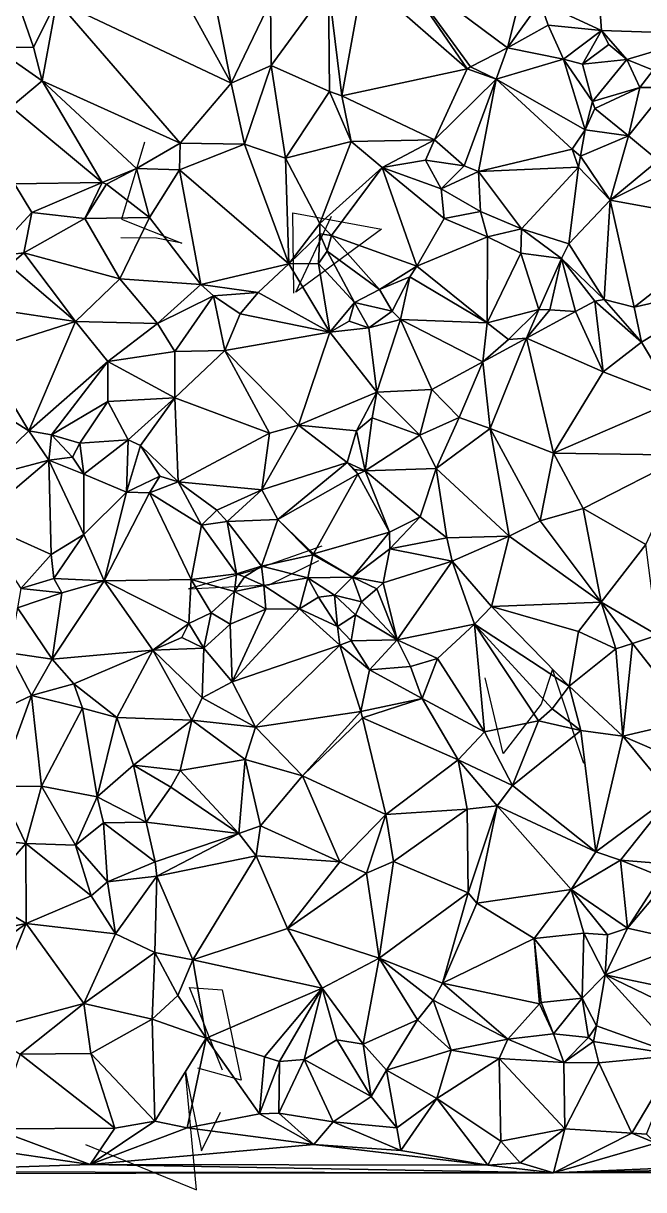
# Model space of a CAD drawing. Header units: metres. Extents: x -15 to 15, y -15.2 to 15.7.
# Drawn here: x -4.99 to 3.45, y -15.21 to 0.67 of the extents above; entities that cross this region are included whole.
import ezdxf

# ---------------------------------------------------------------- set-up
doc = ezdxf.new("R2010")
doc.units = ezdxf.units.M
doc.layers.add('CRACKS', color=1, linetype='Continuous')
doc.layers.add('STREET_MESH', color=7, linetype='Continuous')

msp = doc.modelspace()

# ---------------------------------------------------------------- linework, layer by layer
at = {"layer": 'CRACKS'}
for points in [[(-3.344, -0.943, 0.1), (-3.659, -1.992, 0.1), (-2.836, -2.321, 0.1), (-3.179, -2.253, 0.1), (-3.665, -2.247, 0.1)], [(-1.312, -3, 0.1), (-1.323, -1.907, 0.1), (-0.116, -2.129, 0.1), (-1.283, -2.988, 0.1), (-0.799, -1.952, 0.1)], [(-0.931, -6.448, 0.1), (-1.882, -6.782, 0.1), (-2.745, -7.026, 0.1), (-1.648, -6.974, 0.1), (-0.97, -6.643, 0.1)], [(2.639, -9.406, 0.1), (2.209, -8.12, 0.1), (2.057, -8.599, 0.1), (1.538, -9.269, 0.1), (1.295, -8.24, 0.1)], [(-2.281, -13.584, 0.1), (-2.73, -12.456, 0.1), (-2.287, -12.49, 0.1), (-2.027, -13.72, 0.1), (-2.62, -13.555, 0.1)], [(-4.146, -14.596, 0.1), (-2.636, -15.211, 0.1), (-2.785, -13.606, 0.1), (-2.568, -14.68, 0.1), (-2.31, -14.155, 0.1)]]:
    msp.add_polyline3d(points, dxfattribs=at)
at = {"layer": 'STREET_MESH'}
for points in [[(4.38, 0.526), (3.962, 1.995), (2.816, 1.446)], [(-4.538, 0.979), (-2.165, -0.142), (-3.114, 1.583)], [(-3.114, 1.583), (-2.165, -0.142), (-2.438, 1.234)], [(-0.368, 1.294), (1.047, 0.053), (0.079, 1.476)], [(1.597, 0.34), (1.888, 1.5), (0.079, 1.476)], [(1.047, 0.053), (1.095, 0.081), (0.079, 1.476)], [(1.095, 0.081), (1.597, 0.34), (0.079, 1.476)], [(1.597, 0.34), (2.042, 0.964), (1.888, 1.5)], [(2.042, 0.964), (2.879, 0.575), (2.816, 1.446)], [(2.879, 0.575), (4.38, 0.526), (2.816, 1.446)], [(-0.368, 1.294), (-0.84, 1.169), (-0.659, -0.314)], [(1.047, 0.053), (-0.368, 1.294), (-0.659, -0.314)], [(-4.856, 0.348), (-5.134, 1.15), (-5.392, 0.347)], [(-5.134, 1.15), (-4.856, 0.348), (-4.538, 0.979)], [(-2.165, -0.142), (-1.63, 0.972), (-2.438, 1.234)], [(-1.622, 0.1), (-0.84, 1.169), (-1.63, 0.972)], [(-0.84, 1.169), (-1.622, 0.1), (-0.824, -0.253)], [(-0.84, 1.169), (-0.824, -0.253), (-0.659, -0.314)], [(-4.856, 0.348), (-4.738, -0.111), (-4.538, 0.979)], [(-4.738, -0.111), (-2.857, -0.959), (-4.538, 0.979)], [(-2.857, -0.959), (-2.165, -0.142), (-4.538, 0.979)], [(-2.165, -0.142), (-1.622, 0.1), (-1.63, 0.972)], [(2.042, 0.964), (1.597, 0.34), (2.153, 0.65)], [(2.879, 0.575), (2.042, 0.964), (2.153, 0.65)], [(1.597, 0.34), (2.358, 0.184), (2.153, 0.65)], [(2.358, 0.184), (2.879, 0.575), (2.153, 0.65)], [(2.358, 0.184), (2.619, 0.116), (2.879, 0.575)], [(2.879, 0.575), (2.619, 0.116), (2.976, 0.386)], [(3.224, 0.18), (2.879, 0.575), (2.976, 0.386)], [(4.38, 0.526), (2.879, 0.575), (3.224, 0.18)], [(4.38, 0.526), (3.224, 0.18), (3.579, 0.038)], [(-4.738, -0.111), (-4.856, 0.348), (-5.392, 0.347)], [(-5.158, -0.463), (-4.738, -0.111), (-5.392, 0.347)], [(1.597, 0.34), (1.095, 0.081), (1.445, -0.085)], [(2.358, 0.184), (1.597, 0.34), (1.445, -0.085)], [(2.619, 0.116), (3.224, 0.18), (2.976, 0.386)], [(2.656, -0.776), (2.358, 0.184), (1.445, -0.085)], [(2.754, -0.39), (2.619, 0.116), (2.358, 0.184)], [(2.656, -0.776), (2.754, -0.39), (2.358, 0.184)], [(2.619, 0.116), (2.754, -0.39), (3.224, 0.18)], [(2.754, -0.39), (3.4, -0.202), (3.224, 0.18)], [(3.224, 0.18), (3.4, -0.202), (3.579, 0.038)], [(-1.985, -0.973), (-1.622, 0.1), (-2.165, -0.142)], [(-1.622, 0.1), (-1.985, -0.973), (-1.425, -1.161)], [(-0.824, -0.253), (-1.622, 0.1), (-1.425, -1.161)], [(0.605, -0.911), (1.047, 0.053), (-0.659, -0.314)], [(0.605, -0.911), (1.445, -0.085), (1.047, 0.053)], [(1.445, -0.085), (1.095, 0.081), (1.047, 0.053)], [(3.4, -0.202), (3.773, -0.201), (3.579, 0.038)], [(-5.158, -0.463), (-3.921, -1.495), (-4.738, -0.111)], [(-2.857, -0.959), (-4.738, -0.111), (-3.452, -1.301)], [(-4.738, -0.111), (-3.921, -1.495), (-3.452, -1.301)], [(-2.857, -0.959), (-1.985, -0.973), (-2.165, -0.142)], [(1.445, -0.085), (0.605, -0.911), (1.006, -1.268)], [(1.202, -1.342), (1.445, -0.085), (1.006, -1.268)], [(1.202, -1.342), (2.477, -1.038), (1.445, -0.085)], [(2.477, -1.038), (2.656, -0.776), (1.445, -0.085)], [(-0.824, -0.253), (-1.425, -1.161), (-0.533, -0.937)], [(-0.824, -0.253), (-0.533, -0.937), (-0.659, -0.314)], [(-0.533, -0.937), (0.605, -0.911), (-0.659, -0.314)], [(3.4, -0.202), (2.754, -0.39), (2.785, -0.488)], [(3.245, -0.858), (3.4, -0.202), (2.785, -0.488)], [(3.4, -0.202), (3.245, -0.858), (3.773, -0.201)], [(3.245, -0.858), (3.647, -1.194), (3.773, -0.201)], [(-5.114, -1.512), (-3.921, -1.495), (-5.158, -0.463)], [(2.754, -0.39), (2.656, -0.776), (2.785, -0.488)], [(2.656, -0.776), (3.245, -0.858), (2.785, -0.488)], [(2.656, -0.776), (2.477, -1.038), (2.59, -1.134)], [(2.656, -0.776), (2.59, -1.134), (3.245, -0.858)], [(-1.425, -1.161), (-0.958, -2.053), (-0.533, -0.937)], [(-0.958, -2.053), (-0.107, -1.288), (-0.533, -0.937)], [(-0.107, -1.288), (0.605, -0.911), (-0.533, -0.937)], [(0.48, -1.189), (0.605, -0.911), (-0.107, -1.288)], [(0.605, -0.911), (0.48, -1.189), (1.006, -1.268)], [(2.59, -1.134), (2.994, -1.733), (3.245, -0.858)], [(3.245, -0.858), (2.994, -1.733), (3.647, -1.194)], [(-2.869, -1.322), (-2.857, -0.959), (-3.452, -1.301)], [(-2.857, -0.959), (-2.869, -1.322), (-1.985, -0.973)], [(-1.985, -0.973), (-2.869, -1.322), (-1.378, -2.601)], [(-1.425, -1.161), (-1.985, -0.973), (-1.378, -2.601)], [(2.564, -1.286), (2.477, -1.038), (1.202, -1.342)], [(2.477, -1.038), (2.564, -1.286), (2.59, -1.134)], [(-0.958, -2.053), (-1.425, -1.161), (-1.378, -2.601)], [(0.696, -1.581), (0.48, -1.189), (-0.107, -1.288)], [(0.48, -1.189), (0.696, -1.581), (1.006, -1.268)], [(0.696, -1.581), (1.202, -1.342), (1.006, -1.268)], [(2.59, -1.134), (2.564, -1.286), (2.994, -1.733)], [(2.994, -1.733), (4.03, -1.215), (3.647, -1.194)], [(2.994, -1.733), (4.767, -2.057), (4.03, -1.215)], [(-3.921, -1.495), (-3.863, -1.518), (-3.452, -1.301)], [(-3.863, -1.518), (-3.275, -1.969), (-3.452, -1.301)], [(-3.275, -1.969), (-2.869, -1.322), (-3.452, -1.301)], [(-2.869, -1.322), (-3.275, -1.969), (-2.577, -2.884)], [(-2.869, -1.322), (-2.577, -2.884), (-1.378, -2.601)], [(-0.958, -2.053), (-0.799, -2.216), (-0.107, -1.288)], [(-0.799, -2.216), (0.365, -2.634), (-0.107, -1.288)], [(0.736, -1.986), (0.696, -1.581), (-0.107, -1.288)], [(0.365, -2.634), (0.736, -1.986), (-0.107, -1.288)], [(0.696, -1.581), (1.232, -1.89), (1.202, -1.342)], [(2.564, -1.286), (1.202, -1.342), (1.786, -2.124)], [(1.202, -1.342), (1.232, -1.89), (1.786, -2.124)], [(2.434, -2.331), (2.564, -1.286), (1.786, -2.124)], [(2.564, -1.286), (2.434, -2.331), (2.994, -1.733)], [(-5.114, -1.512), (-5.44, -2.504), (-4.88, -1.901)], [(-3.921, -1.495), (-5.114, -1.512), (-4.88, -1.901)], [(-4.157, -1.986), (-3.921, -1.495), (-4.88, -1.901)], [(-3.863, -1.518), (-3.921, -1.495), (-4.157, -1.986)], [(-3.863, -1.518), (-4.157, -1.986), (-3.275, -1.969)], [(1.232, -1.89), (0.696, -1.581), (0.736, -1.986)], [(2.994, -1.733), (2.434, -2.331), (2.912, -3.086)], [(3.323, -3.192), (2.994, -1.733), (2.912, -3.086)], [(3.323, -3.192), (4.767, -2.057), (2.994, -1.733)], [(-5.44, -2.504), (-4.989, -2.453), (-4.88, -1.901)], [(-4.989, -2.453), (-4.157, -1.986), (-4.88, -1.901)], [(1.325, -2.232), (1.232, -1.89), (0.736, -1.986)], [(1.232, -1.89), (1.325, -2.232), (1.786, -2.124)], [(-4.157, -1.986), (-4.989, -2.453), (-3.682, -2.804)], [(-3.275, -1.969), (-4.157, -1.986), (-3.682, -2.804)], [(-2.577, -2.884), (-3.275, -1.969), (-3.682, -2.804)], [(-0.956, -2.195), (-0.958, -2.053), (-1.378, -2.601)], [(-0.958, -2.053), (-0.956, -2.195), (-0.799, -2.216)], [(0.365, -2.634), (1.325, -2.232), (0.736, -1.986)], [(4.743, -2.867), (4.767, -2.057), (3.323, -3.192)], [(-0.974, -2.595), (-0.956, -2.195), (-1.378, -2.601)], [(-0.858, -2.428), (-0.956, -2.195), (-0.974, -2.595)], [(-0.956, -2.195), (-0.858, -2.428), (-0.799, -2.216)], [(-0.799, -2.216), (-0.858, -2.428), (-0.145, -2.95)], [(0.365, -2.634), (-0.799, -2.216), (-0.145, -2.95)], [(1.786, -2.124), (1.325, -2.232), (1.781, -2.457)], [(2.333, -2.529), (1.786, -2.124), (1.781, -2.457)], [(2.333, -2.529), (2.434, -2.331), (1.786, -2.124)], [(1.325, -2.232), (0.365, -2.634), (1.319, -3.406)], [(1.325, -2.232), (1.319, -3.406), (1.781, -2.457)], [(2.434, -2.331), (2.333, -2.529), (2.912, -3.086)], [(-4.989, -2.453), (-5.44, -2.504), (-5.18, -2.619)], [(-4.284, -3.388), (-4.989, -2.453), (-5.18, -2.619)], [(-4.989, -2.453), (-4.284, -3.388), (-3.682, -2.804)], [(-0.484, -3.126), (-0.858, -2.428), (-0.974, -2.595)], [(-0.858, -2.428), (-0.484, -3.126), (-0.145, -2.95)], [(1.319, -3.406), (2.025, -3.224), (1.781, -2.457)], [(2.025, -3.224), (2.333, -2.529), (1.781, -2.457)], [(2.333, -2.529), (2.025, -3.224), (2.174, -3.226)], [(2.525, -3.25), (2.333, -2.529), (2.174, -3.226)], [(2.333, -2.529), (2.788, -3.11), (2.912, -3.086)], [(2.525, -3.25), (2.788, -3.11), (2.333, -2.529)], [(-5.374, -3.222), (-4.284, -3.388), (-5.18, -2.619)], [(-2.577, -2.884), (-1.797, -2.992), (-1.378, -2.601)], [(-1.797, -2.992), (-0.822, -3.532), (-1.378, -2.601)], [(-0.822, -3.532), (-0.974, -2.595), (-1.378, -2.601)], [(-0.484, -3.126), (-0.974, -2.595), (-0.822, -3.532)], [(0.269, -2.779), (0.365, -2.634), (-0.145, -2.95)], [(0.365, -2.634), (0.269, -2.779), (1.319, -3.406)], [(-4.284, -3.388), (-3.169, -3.416), (-3.682, -2.804)], [(-3.169, -3.416), (-2.577, -2.884), (-3.682, -2.804)], [(0.028, -3.248), (0.269, -2.779), (-0.145, -2.95)], [(0.269, -2.779), (0.028, -3.248), (0.143, -3.36)], [(0.269, -2.779), (0.143, -3.36), (1.319, -3.406)], [(-2.406, -3.035), (-2.577, -2.884), (-3.169, -3.416)], [(-2.577, -2.884), (-2.406, -3.035), (-1.797, -2.992)], [(-2.406, -3.035), (-2.041, -3.281), (-1.797, -2.992)], [(-2.041, -3.281), (-0.822, -3.532), (-1.797, -2.992)], [(-0.484, -3.126), (0.028, -3.248), (-0.145, -2.95)], [(4.743, -2.867), (3.323, -3.192), (3.42, -3.666)], [(4.743, -2.867), (3.42, -3.666), (3.892, -4.457)], [(-2.931, -3.796), (-2.406, -3.035), (-3.169, -3.416)], [(-2.931, -3.796), (-2.249, -3.783), (-2.406, -3.035)], [(-2.249, -3.783), (-2.041, -3.281), (-2.406, -3.035)], [(-0.56, -3.38), (-0.484, -3.126), (-0.822, -3.532)], [(-0.484, -3.126), (-0.56, -3.38), (-0.289, -3.472)], [(0.028, -3.248), (-0.484, -3.126), (-0.289, -3.472)], [(2.788, -3.11), (2.525, -3.25), (2.899, -4.07)], [(2.912, -3.086), (2.788, -3.11), (3.42, -3.666)], [(3.42, -3.666), (2.788, -3.11), (2.899, -4.07)], [(3.323, -3.192), (2.912, -3.086), (3.42, -3.666)], [(-5.374, -3.222), (-5.568, -3.797), (-4.284, -3.388)], [(-2.041, -3.281), (-2.249, -3.783), (-0.822, -3.532)], [(0.143, -3.36), (0.028, -3.248), (-0.289, -3.472)], [(1.613, -3.634), (2.025, -3.224), (1.319, -3.406)], [(2.025, -3.224), (1.613, -3.634), (1.854, -3.614)], [(2.174, -3.226), (2.025, -3.224), (1.854, -3.614)], [(2.525, -3.25), (2.174, -3.226), (1.854, -3.614)], [(2.525, -3.25), (1.854, -3.614), (2.899, -4.07)], [(-5.568, -3.797), (-4.918, -4.878), (-4.284, -3.388)], [(-4.918, -4.878), (-3.843, -3.933), (-4.284, -3.388)], [(-4.284, -3.388), (-3.843, -3.933), (-3.169, -3.416)], [(-3.843, -3.933), (-2.931, -3.796), (-3.169, -3.416)], [(-0.289, -3.472), (-0.56, -3.38), (-0.822, -3.532)], [(-0.181, -4.351), (-0.289, -3.472), (-0.822, -3.532)], [(0.143, -3.36), (-0.289, -3.472), (-0.181, -4.351)], [(0.143, -3.36), (-0.181, -4.351), (0.568, -4.312)], [(1.264, -3.934), (0.143, -3.36), (0.568, -4.312)], [(0.143, -3.36), (1.264, -3.934), (1.319, -3.406)], [(1.264, -3.934), (1.613, -3.634), (1.319, -3.406)], [(-0.822, -3.532), (-2.249, -3.783), (-1.246, -4.8)], [(-0.181, -4.351), (-0.822, -3.532), (-1.246, -4.8)], [(1.854, -3.614), (1.264, -3.934), (1.36, -4.845)], [(1.613, -3.634), (1.264, -3.934), (1.854, -3.614)], [(2.225, -5.18), (1.854, -3.614), (1.36, -4.845)], [(1.854, -3.614), (2.225, -5.18), (2.899, -4.07)], [(-5.739, -4.364), (-4.918, -4.878), (-5.568, -3.797)], [(-2.931, -3.796), (-3.843, -3.933), (-2.933, -4.428)], [(-1.644, -4.908), (-2.249, -3.783), (-2.933, -4.428)], [(-2.249, -3.783), (-2.931, -3.796), (-2.933, -4.428)], [(-2.249, -3.783), (-1.644, -4.908), (-1.246, -4.8)], [(3.892, -4.457), (3.42, -3.666), (2.899, -4.07)], [(-4.61, -4.932), (-3.843, -3.933), (-4.918, -4.878)], [(-3.843, -3.933), (-4.61, -4.932), (-3.845, -4.478)], [(-3.843, -3.933), (-3.845, -4.478), (-2.933, -4.428)], [(0.94, -4.695), (1.264, -3.934), (0.568, -4.312)], [(1.264, -3.934), (0.94, -4.695), (1.36, -4.845)], [(2.225, -5.18), (3.892, -4.457), (2.899, -4.07)], [(-4.918, -4.878), (-5.739, -4.364), (-5.59, -5.525)], [(-3.845, -4.478), (-3.565, -4.997), (-2.933, -4.428)], [(-3.565, -4.997), (-3.401, -5.076), (-2.933, -4.428)], [(-3.401, -5.076), (-2.884, -5.57), (-2.933, -4.428)], [(-2.884, -5.57), (-1.644, -4.908), (-2.933, -4.428)], [(-0.458, -4.874), (-0.181, -4.351), (-1.246, -4.8)], [(-0.181, -4.351), (-0.458, -4.874), (-0.243, -4.698)], [(-0.181, -4.351), (-0.243, -4.698), (0.404, -4.935)], [(0.568, -4.312), (-0.181, -4.351), (0.404, -4.935)], [(0.94, -4.695), (0.568, -4.312), (0.404, -4.935)], [(-3.845, -4.478), (-4.61, -4.932), (-4.225, -5.046)], [(-3.845, -4.478), (-4.225, -5.046), (-3.565, -4.997)], [(2.225, -5.18), (4.049, -5.207), (3.892, -4.457)], [(-0.458, -4.874), (-0.339, -5.422), (-0.243, -4.698)], [(-0.243, -4.698), (-0.339, -5.422), (0.404, -4.935)], [(0.628, -5.388), (0.94, -4.695), (0.404, -4.935)], [(1.36, -4.845), (0.94, -4.695), (0.628, -5.388)], [(-4.646, -5.274), (-4.918, -4.878), (-5.59, -5.525)], [(-4.646, -5.274), (-4.61, -4.932), (-4.918, -4.878)], [(-2.884, -5.57), (-1.745, -5.681), (-1.644, -4.908)], [(-1.644, -4.908), (-1.745, -5.681), (-1.246, -4.8)], [(-1.745, -5.681), (-0.584, -5.306), (-1.246, -4.8)], [(-0.584, -5.306), (-0.458, -4.874), (-1.246, -4.8)], [(-0.339, -5.422), (-0.458, -4.874), (-0.584, -5.306)], [(1.622, -6.312), (1.36, -4.845), (0.628, -5.388)], [(1.622, -6.312), (2.041, -6.1), (1.36, -4.845)], [(2.041, -6.1), (2.225, -5.18), (1.36, -4.845)], [(-4.61, -4.932), (-4.646, -5.274), (-4.324, -5.233)], [(-4.61, -4.932), (-4.324, -5.233), (-4.225, -5.046)], [(-4.225, -5.046), (-4.324, -5.233), (-4.168, -5.464)], [(-3.565, -4.997), (-4.225, -5.046), (-4.168, -5.464)], [(-3.589, -5.71), (-3.565, -4.997), (-4.168, -5.464)], [(-3.589, -5.71), (-3.401, -5.076), (-3.565, -4.997)], [(-3.401, -5.076), (-3.589, -5.71), (-3.134, -5.495)], [(-2.884, -5.57), (-3.401, -5.076), (-3.134, -5.495)], [(-0.339, -5.422), (0.628, -5.388), (0.404, -4.935)], [(-4.324, -5.233), (-4.646, -5.274), (-4.168, -5.464)], [(2.626, -5.935), (2.225, -5.18), (2.041, -6.1)], [(2.225, -5.18), (2.626, -5.935), (4.049, -5.207)], [(4.049, -5.207), (2.626, -5.935), (3.483, -6.422)], [(-5.629, -6.105), (-4.646, -5.274), (-5.59, -5.525)], [(-4.617, -6.56), (-4.646, -5.274), (-5.629, -6.105)], [(-4.168, -5.464), (-4.646, -5.274), (-4.168, -6.286)], [(-4.646, -5.274), (-4.617, -6.56), (-4.168, -6.286)], [(-1.745, -5.681), (-1.529, -6.082), (-0.584, -5.306)], [(-1.529, -6.082), (-0.439, -5.468), (-0.584, -5.306)], [(-0.584, -5.306), (-0.439, -5.468), (-0.485, -5.403)], [(-0.339, -5.422), (-0.584, -5.306), (-0.485, -5.403)], [(-0.339, -5.422), (0.41, -6.049), (0.628, -5.388)], [(0.41, -6.049), (0.773, -6.332), (0.628, -5.388)], [(0.773, -6.332), (1.622, -6.312), (0.628, -5.388)], [(-3.589, -5.71), (-4.168, -5.464), (-4.168, -6.286)], [(-3.589, -5.71), (-3.278, -5.718), (-3.134, -5.495)], [(-3.278, -5.718), (-2.884, -5.57), (-3.134, -5.495)], [(-0.439, -5.468), (-1.529, -6.082), (-1.045, -6.553)], [(-0.01, -6.257), (-0.439, -5.468), (-1.045, -6.553)], [(-0.439, -5.468), (-0.339, -5.422), (-0.485, -5.403)], [(-0.339, -5.422), (-0.439, -5.468), (-0.01, -6.257)], [(0.41, -6.049), (-0.339, -5.422), (-0.01, -6.257)], [(-3.892, -6.917), (-3.589, -5.71), (-4.168, -6.286)], [(-3.892, -6.917), (-3.278, -5.718), (-3.589, -5.71)], [(-3.278, -5.718), (-3.892, -6.917), (-2.71, -6.899)], [(-3.278, -5.718), (-2.569, -6.161), (-2.884, -5.57)], [(-2.569, -6.161), (-3.278, -5.718), (-2.71, -6.899)], [(-1.745, -5.681), (-2.884, -5.57), (-2.358, -5.958)], [(-2.884, -5.57), (-2.569, -6.161), (-2.358, -5.958)], [(-2.218, -6.112), (-1.745, -5.681), (-2.358, -5.958)], [(-2.218, -6.112), (-1.529, -6.082), (-1.745, -5.681)], [(-2.569, -6.161), (-2.218, -6.112), (-2.358, -5.958)], [(2.871, -7.208), (2.626, -5.935), (2.041, -6.1)], [(2.626, -5.935), (2.871, -7.208), (3.483, -6.422)], [(-4.617, -6.56), (-5.629, -6.105), (-5.029, -7.024)], [(-2.094, -6.823), (-2.569, -6.161), (-2.71, -6.899)], [(-2.218, -6.112), (-2.569, -6.161), (-2.094, -6.823)], [(-1.529, -6.082), (-2.218, -6.112), (-1.753, -6.719)], [(-1.753, -6.719), (-2.218, -6.112), (-2.094, -6.823)], [(-1.051, -6.564), (-1.529, -6.082), (-1.753, -6.719)], [(-1.529, -6.082), (-1.051, -6.564), (-1.045, -6.553)], [(-0.005, -6.482), (0.41, -6.049), (-0.01, -6.257)], [(0.41, -6.049), (-0.005, -6.482), (0.773, -6.332)], [(1.622, -6.312), (2.871, -7.208), (2.041, -6.1)], [(-4.617, -6.56), (-4.58, -6.889), (-4.168, -6.286)], [(-4.58, -6.889), (-3.892, -6.917), (-4.168, -6.286)], [(-0.01, -6.257), (-1.045, -6.553), (-0.512, -6.868)], [(-0.005, -6.482), (-0.01, -6.257), (-0.512, -6.868)], [(-0.005, -6.482), (0.846, -6.653), (0.773, -6.332)], [(0.846, -6.653), (1.622, -6.312), (0.773, -6.332)], [(1.622, -6.312), (0.846, -6.653), (1.381, -7.27)], [(2.871, -7.208), (1.622, -6.312), (1.381, -7.27)], [(-0.095, -6.944), (-0.005, -6.482), (-0.512, -6.868)], [(-0.005, -6.482), (-0.095, -6.944), (0.846, -6.653)], [(2.871, -7.208), (3.64, -7.657), (3.483, -6.422)], [(-4.58, -6.889), (-4.617, -6.56), (-5.029, -7.024)], [(-1.051, -6.564), (-1.753, -6.719), (-1.12, -6.879)], [(-1.051, -6.564), (-1.12, -6.879), (-0.512, -6.868)], [(-1.045, -6.553), (-1.051, -6.564), (-0.512, -6.868)], [(-0.095, -6.944), (0.094, -7.723), (0.846, -6.653)], [(0.846, -6.653), (0.094, -7.723), (1.15, -7.509)], [(0.846, -6.653), (1.15, -7.509), (1.381, -7.27)], [(-2.117, -7.066), (-2.094, -6.823), (-2.71, -6.899)], [(-2.094, -6.823), (-2.117, -7.066), (-1.982, -6.863)], [(-1.753, -6.719), (-2.094, -6.823), (-1.982, -6.863)], [(-1.72, -6.981), (-1.753, -6.719), (-1.982, -6.863)], [(-1.12, -6.879), (-1.753, -6.719), (-1.72, -6.981)], [(-4.471, -7.08), (-4.58, -6.889), (-5.029, -7.024)], [(-3.892, -6.917), (-4.6, -7.987), (-3.23, -7.863)], [(-3.892, -6.917), (-4.471, -7.08), (-4.6, -7.987)], [(-3.892, -6.917), (-4.58, -6.889), (-4.471, -7.08)], [(-2.71, -6.899), (-3.892, -6.917), (-2.741, -7.499)], [(-3.892, -6.917), (-3.23, -7.863), (-2.741, -7.499)], [(-2.438, -7.355), (-2.71, -6.899), (-2.741, -7.499)], [(-2.438, -7.355), (-2.117, -7.066), (-2.71, -6.899)], [(-2.117, -7.066), (-1.72, -6.981), (-1.982, -6.863)], [(-2.117, -7.066), (-1.692, -7.306), (-1.72, -6.981)], [(-1.12, -6.879), (-1.72, -6.981), (-1.236, -7.3)], [(-1.72, -6.981), (-1.692, -7.306), (-1.236, -7.3)], [(-0.974, -7.139), (-1.12, -6.879), (-1.236, -7.3)], [(-1.12, -6.879), (-0.756, -7.112), (-0.512, -6.868)], [(-1.12, -6.879), (-0.974, -7.139), (-0.756, -7.112)], [(-0.756, -7.112), (-0.39, -7.206), (-0.512, -6.868)], [(-0.39, -7.206), (-0.183, -7.026), (-0.512, -6.868)], [(-0.183, -7.026), (-0.095, -6.944), (-0.512, -6.868)], [(-0.183, -7.026), (0.094, -7.723), (-0.095, -6.944)], [(-4.471, -7.08), (-5.029, -7.024), (-5.074, -7.287)], [(-4.6, -7.987), (-4.471, -7.08), (-5.074, -7.287)], [(-2.177, -7.509), (-2.117, -7.066), (-2.438, -7.355)], [(-1.692, -7.306), (-2.117, -7.066), (-2.177, -7.509)], [(-0.715, -7.539), (-0.974, -7.139), (-1.236, -7.3)], [(-0.974, -7.139), (-0.715, -7.539), (-0.756, -7.112)], [(-0.756, -7.112), (-0.47, -7.383), (-0.39, -7.206)], [(-0.715, -7.539), (-0.47, -7.383), (-0.756, -7.112)], [(0.094, -7.723), (-0.183, -7.026), (-0.39, -7.206)], [(-5.186, -7.899), (-4.6, -7.987), (-5.074, -7.287)], [(-1.692, -7.306), (-2.177, -7.509), (-2.153, -8.292)], [(-0.687, -7.793), (-1.236, -7.3), (-2.153, -8.292)], [(-1.236, -7.3), (-1.692, -7.306), (-2.153, -8.292)], [(-0.687, -7.793), (-0.715, -7.539), (-1.236, -7.3)], [(-0.47, -7.383), (0.094, -7.723), (-0.39, -7.206)], [(1.15, -7.509), (2.435, -8.355), (1.381, -7.27)], [(2.564, -7.61), (2.871, -7.208), (1.381, -7.27)], [(2.435, -8.355), (2.564, -7.61), (1.381, -7.27)], [(2.564, -7.61), (3.071, -7.847), (2.871, -7.208)], [(3.64, -7.657), (2.871, -7.208), (3.301, -7.774)], [(2.871, -7.208), (3.071, -7.847), (3.301, -7.774)], [(-2.536, -7.834), (-2.438, -7.355), (-2.741, -7.499)], [(-2.536, -7.834), (-2.177, -7.509), (-2.438, -7.355)], [(-0.47, -7.383), (-0.715, -7.539), (-0.53, -7.734)], [(0.094, -7.723), (-0.47, -7.383), (-0.53, -7.734)], [(-3.23, -7.863), (-2.836, -7.689), (-2.741, -7.499)], [(-2.836, -7.689), (-2.536, -7.834), (-2.741, -7.499)], [(-2.177, -7.509), (-2.536, -7.834), (-2.153, -8.292)], [(-0.715, -7.539), (-0.687, -7.793), (-0.53, -7.734)], [(1.15, -7.509), (0.094, -7.723), (0.645, -7.978)], [(1.284, -8.977), (1.15, -7.509), (0.645, -7.978)], [(1.15, -7.509), (2.206, -8.664), (2.435, -8.355)], [(2.018, -8.824), (2.206, -8.664), (1.15, -7.509)], [(1.284, -8.977), (2.018, -8.824), (1.15, -7.509)], [(3.071, -7.847), (2.564, -7.61), (2.435, -8.355)], [(-2.536, -7.834), (-2.836, -7.689), (-3.23, -7.863)], [(-0.687, -7.793), (-0.281, -8.13), (-0.53, -7.734)], [(-0.281, -8.13), (0.094, -7.723), (-0.53, -7.734)], [(0.276, -8.087), (0.094, -7.723), (-0.281, -8.13)], [(0.094, -7.723), (0.276, -8.087), (0.645, -7.978)], [(3.071, -7.847), (3.169, -9.034), (3.301, -7.774)], [(3.301, -7.774), (3.169, -9.034), (4.118, -8.813)], [(3.64, -7.657), (3.301, -7.774), (4.118, -8.813)], [(-5.186, -7.899), (-5.766, -8.899), (-4.882, -8.48)], [(-4.6, -7.987), (-5.186, -7.899), (-4.882, -8.48)], [(-4.6, -7.987), (-4.305, -8.32), (-3.23, -7.863)], [(-4.305, -8.32), (-3.72, -8.779), (-3.23, -7.863)], [(-3.72, -8.779), (-2.702, -8.815), (-3.23, -7.863)], [(-2.558, -8.514), (-2.536, -7.834), (-3.23, -7.863)], [(-2.702, -8.815), (-2.558, -8.514), (-3.23, -7.863)], [(-2.536, -7.834), (-2.558, -8.514), (-2.153, -8.292)], [(-1.832, -8.911), (-0.687, -7.793), (-2.153, -8.292)], [(-1.832, -8.911), (-0.399, -8.7), (-0.687, -7.793)], [(-0.687, -7.793), (-0.399, -8.7), (-0.281, -8.13)], [(3.169, -9.034), (3.071, -7.847), (2.435, -8.355)], [(-4.305, -8.32), (-4.6, -7.987), (-4.882, -8.48)], [(0.438, -8.519), (0.276, -8.087), (-0.281, -8.13)], [(0.276, -8.087), (0.438, -8.519), (0.645, -7.978)], [(0.438, -8.519), (1.284, -8.977), (0.645, -7.978)], [(-0.399, -8.7), (0.438, -8.519), (-0.281, -8.13)], [(-4.187, -8.654), (-4.305, -8.32), (-4.882, -8.48)], [(-4.305, -8.32), (-4.187, -8.654), (-3.72, -8.779)], [(-2.558, -8.514), (-1.832, -8.911), (-2.153, -8.292)], [(2.206, -8.664), (2.596, -8.959), (2.435, -8.355)], [(2.596, -8.959), (3.169, -9.034), (2.435, -8.355)], [(-5.766, -8.899), (-5.337, -9.72), (-4.882, -8.48)], [(-5.337, -9.72), (-4.747, -9.717), (-4.882, -8.48)], [(-4.747, -9.717), (-4.187, -8.654), (-4.882, -8.48)], [(-1.832, -8.911), (-2.558, -8.514), (-2.702, -8.815)], [(0.438, -8.519), (-0.399, -8.7), (-0.376, -8.783)], [(0.926, -9.358), (0.438, -8.519), (-0.376, -8.783)], [(1.284, -8.977), (0.438, -8.519), (0.926, -9.358)], [(-4.187, -8.654), (-4.747, -9.717), (-3.988, -9.86)], [(-3.72, -8.779), (-4.187, -8.654), (-3.988, -9.86)], [(-0.399, -8.7), (-1.832, -8.911), (-1.192, -9.576)], [(-0.399, -8.7), (-1.192, -9.576), (-0.376, -8.783)], [(2.206, -8.664), (2.018, -8.824), (2.596, -8.959)], [(-3.493, -9.429), (-3.72, -8.779), (-3.988, -9.86)], [(-3.72, -8.779), (-3.493, -9.429), (-2.702, -8.815)], [(-3.493, -9.429), (-2.858, -9.502), (-2.702, -8.815)], [(-2.702, -8.815), (-2.858, -9.502), (-1.972, -9.35)], [(-1.832, -8.911), (-2.702, -8.815), (-1.972, -9.35)], [(-0.376, -8.783), (-1.192, -9.576), (-0.059, -10.103)], [(0.926, -9.358), (-0.376, -8.783), (-0.059, -10.103)], [(2.018, -8.824), (1.284, -8.977), (1.666, -9.706)], [(2.018, -8.824), (1.666, -9.706), (2.596, -8.959)], [(3.169, -9.034), (3.598, -9.219), (4.118, -8.813)], [(-1.192, -9.576), (-1.832, -8.911), (-1.972, -9.35)], [(1.284, -8.977), (0.926, -9.358), (1.666, -9.706)], [(2.596, -8.959), (1.666, -9.706), (2.801, -10.611)], [(3.169, -9.034), (2.596, -8.959), (2.801, -10.611)], [(3.837, -9.841), (3.169, -9.034), (2.801, -10.611)], [(3.598, -9.219), (3.169, -9.034), (3.837, -9.841)], [(-2.858, -9.502), (-2.062, -10.361), (-1.972, -9.35)], [(-2.062, -10.361), (-1.767, -10.254), (-1.972, -9.35)], [(-1.767, -10.254), (-1.192, -9.576), (-1.972, -9.35)], [(1.05, -10.028), (0.926, -9.358), (-0.059, -10.103)], [(1.666, -9.706), (0.926, -9.358), (1.459, -9.982)], [(0.926, -9.358), (1.05, -10.028), (1.459, -9.982)], [(-3.323, -10.205), (-3.493, -9.429), (-3.988, -9.86)], [(-3.493, -9.429), (-3.323, -10.205), (-2.988, -9.729)], [(-2.858, -9.502), (-3.493, -9.429), (-2.988, -9.729)], [(-2.858, -9.502), (-2.988, -9.729), (-2.062, -10.361)], [(-0.687, -10.747), (-1.192, -9.576), (-1.767, -10.254)], [(-1.192, -9.576), (-0.687, -10.747), (-0.059, -10.103)], [(-4.961, -10.495), (-5.337, -9.72), (-6.189, -10.367)], [(-4.961, -10.495), (-4.747, -9.717), (-5.337, -9.72)], [(-4.747, -9.717), (-4.961, -10.495), (-4.285, -10.52)], [(-4.747, -9.717), (-4.285, -10.52), (-3.988, -9.86)], [(-2.988, -9.729), (-3.323, -10.205), (-2.062, -10.361)], [(1.666, -9.706), (1.459, -9.982), (2.801, -10.611)], [(3.137, -10.721), (3.837, -9.841), (2.801, -10.611)], [(3.137, -10.721), (3.978, -10.793), (3.837, -9.841)], [(-4.285, -10.52), (-3.902, -10.214), (-3.988, -9.86)], [(-3.902, -10.214), (-3.323, -10.205), (-3.988, -9.86)], [(1.459, -9.982), (1.05, -10.028), (1.061, -11.169)], [(1.181, -11.31), (1.459, -9.982), (1.061, -11.169)], [(1.181, -11.31), (2.465, -11.122), (1.459, -9.982)], [(1.459, -9.982), (2.465, -11.122), (2.801, -10.611)], [(-0.687, -10.747), (-0.321, -10.899), (-0.059, -10.103)], [(-0.321, -10.899), (0.045, -10.742), (-0.059, -10.103)], [(0.045, -10.742), (1.05, -10.028), (-0.059, -10.103)], [(1.05, -10.028), (0.045, -10.742), (1.061, -11.169)], [(-3.85, -11.016), (-3.902, -10.214), (-4.285, -10.52)], [(-3.323, -10.205), (-3.902, -10.214), (-3.198, -10.746)], [(-3.902, -10.214), (-3.85, -11.016), (-3.198, -10.746)], [(-2.062, -10.361), (-3.323, -10.205), (-3.198, -10.746)], [(-2.062, -10.361), (-1.823, -10.664), (-1.767, -10.254)], [(-1.823, -10.664), (-0.687, -10.747), (-1.767, -10.254)], [(-5.586, -11.21), (-4.961, -10.495), (-6.189, -10.367)], [(-2.062, -10.361), (-3.198, -10.746), (-3.176, -10.941)], [(-1.823, -10.664), (-2.062, -10.361), (-3.176, -10.941)], [(-4.961, -10.495), (-5.586, -11.21), (-4.954, -11.584)], [(-4.071, -11.21), (-4.961, -10.495), (-4.954, -11.584)], [(-4.285, -10.52), (-4.961, -10.495), (-4.071, -11.21)], [(-3.85, -11.016), (-4.285, -10.52), (-4.071, -11.21)], [(2.465, -11.122), (3.137, -10.721), (2.801, -10.611)], [(-3.198, -10.746), (-3.85, -11.016), (-3.176, -10.941)], [(-2.686, -12.082), (-1.823, -10.664), (-3.176, -10.941)], [(-1.823, -10.664), (-2.686, -12.082), (-1.396, -11.655)], [(-0.687, -10.747), (-1.823, -10.664), (-1.396, -11.655)], [(-0.321, -10.899), (-0.687, -10.747), (-1.396, -11.655)], [(-0.148, -12.056), (0.045, -10.742), (-0.321, -10.899)], [(0.045, -10.742), (-0.148, -12.056), (1.061, -11.169)], [(3.233, -11.647), (3.137, -10.721), (2.465, -11.122)], [(3.683, -10.944), (3.978, -10.793), (3.137, -10.721)], [(3.233, -11.647), (3.683, -10.944), (3.137, -10.721)], [(-3.85, -11.016), (-3.74, -11.728), (-3.176, -10.941)], [(-3.74, -11.728), (-3.204, -11.98), (-3.176, -10.941)], [(-3.204, -11.98), (-2.686, -12.082), (-3.176, -10.941)], [(-0.148, -12.056), (-0.321, -10.899), (-1.396, -11.655)], [(3.683, -10.944), (3.233, -11.647), (3.742, -11.041)], [(-3.85, -11.016), (-4.071, -11.21), (-3.74, -11.728)], [(3.742, -11.041), (3.233, -11.647), (4.082, -11.84)], [(-5.586, -11.21), (-5.919, -11.78), (-4.954, -11.584)], [(-3.74, -11.728), (-4.071, -11.21), (-4.954, -11.584)], [(1.061, -11.169), (-0.148, -12.056), (0.714, -12.397)], [(1.181, -11.31), (1.061, -11.169), (0.714, -12.397)], [(2.465, -11.122), (1.181, -11.31), (1.96, -11.788)], [(2.638, -11.718), (2.465, -11.122), (1.96, -11.788)], [(2.961, -11.742), (3.233, -11.647), (2.465, -11.122)], [(2.638, -11.718), (2.961, -11.742), (2.465, -11.122)], [(1.96, -11.788), (1.181, -11.31), (0.714, -12.397)], [(-6.052, -12.398), (-5.547, -13.042), (-4.954, -11.584)], [(-5.919, -11.78), (-6.052, -12.398), (-4.954, -11.584)], [(-5.547, -13.042), (-4.172, -12.673), (-4.954, -11.584)], [(-4.172, -12.673), (-3.74, -11.728), (-4.954, -11.584)], [(-4.172, -12.673), (-3.204, -11.98), (-3.74, -11.728)], [(-1.396, -11.655), (-2.686, -12.082), (-0.924, -12.464)], [(-0.148, -12.056), (-1.396, -11.655), (-0.924, -12.464)], [(2.614, -12.603), (2.638, -11.718), (1.96, -11.788)], [(2.638, -11.718), (2.614, -12.603), (2.929, -12.285)], [(2.638, -11.718), (2.929, -12.285), (2.961, -11.742)], [(3.233, -11.647), (2.929, -12.285), (4.082, -11.84)], [(2.929, -12.285), (3.233, -11.647), (2.961, -11.742)], [(2.031, -12.68), (1.96, -11.788), (0.714, -12.397)], [(2.054, -12.661), (2.614, -12.603), (1.96, -11.788)], [(2.031, -12.68), (2.054, -12.661), (1.96, -11.788)], [(2.929, -12.285), (4.316, -12.577), (4.082, -11.84)], [(-3.24, -12.888), (-3.204, -11.98), (-4.172, -12.673)], [(-3.204, -11.98), (-3.24, -12.888), (-2.891, -12.564)], [(-2.686, -12.082), (-3.204, -11.98), (-2.891, -12.564)], [(-0.368, -13.227), (-0.148, -12.056), (-0.924, -12.464)], [(0.371, -12.897), (-0.148, -12.056), (-0.368, -13.227)], [(-0.148, -12.056), (0.587, -12.631), (0.714, -12.397)], [(0.587, -12.631), (-0.148, -12.056), (0.371, -12.897)], [(-2.686, -12.082), (-2.891, -12.564), (-2.503, -13.145)], [(-0.924, -12.464), (-2.686, -12.082), (-2.503, -13.145)], [(2.929, -12.285), (2.614, -12.603), (2.807, -12.979)], [(3.923, -13.379), (2.929, -12.285), (2.807, -12.979)], [(4.316, -12.577), (2.929, -12.285), (4.269, -12.936)], [(2.929, -12.285), (3.923, -13.379), (4.269, -12.936)], [(-1.712, -13.403), (-0.924, -12.464), (-2.503, -13.145)], [(-1.712, -13.403), (-1.508, -13.466), (-0.924, -12.464)], [(-1.508, -13.466), (-1.169, -13.439), (-0.924, -12.464)], [(-1.169, -13.439), (-0.726, -13.17), (-0.924, -12.464)], [(-0.726, -13.17), (-0.368, -13.227), (-0.924, -12.464)], [(0.587, -12.631), (1.604, -13.161), (0.714, -12.397)], [(1.604, -13.161), (2.031, -12.68), (0.714, -12.397)], [(-5.547, -13.042), (-5.038, -13.363), (-4.172, -12.673)], [(-5.038, -13.363), (-4.076, -13.354), (-4.172, -12.673)], [(-4.076, -13.354), (-3.24, -12.888), (-4.172, -12.673)], [(-2.891, -12.564), (-3.24, -12.888), (-2.503, -13.145)], [(0.831, -13.312), (0.587, -12.631), (0.371, -12.897)], [(0.831, -13.312), (1.604, -13.161), (0.587, -12.631)], [(1.604, -13.161), (2.222, -13.09), (2.031, -12.68)], [(2.222, -13.09), (2.054, -12.661), (2.031, -12.68)], [(2.054, -12.661), (2.222, -13.09), (2.614, -12.603)], [(2.222, -13.09), (2.699, -13.139), (2.614, -12.603)], [(2.614, -12.603), (2.699, -13.139), (2.807, -12.979)], [(-3.24, -12.888), (-4.076, -13.354), (-3.204, -14.278)], [(-3.24, -12.888), (-3.204, -14.278), (-2.503, -13.145)], [(-0.05, -13.581), (0.371, -12.897), (-0.368, -13.227)], [(-0.05, -13.581), (0.831, -13.312), (0.371, -12.897)], [(2.699, -13.139), (2.77, -13.191), (2.807, -12.979)], [(2.77, -13.191), (3.923, -13.379), (2.807, -12.979)], [(-3.204, -14.278), (-2.762, -14.367), (-2.503, -13.145)], [(-2.762, -14.367), (-1.777, -14.179), (-2.503, -13.145)], [(-1.777, -14.179), (-1.712, -13.403), (-2.503, -13.145)], [(-0.726, -13.17), (-1.169, -13.439), (-0.258, -13.943)], [(-0.368, -13.227), (-0.726, -13.17), (-0.258, -13.943)], [(1.483, -13.422), (1.604, -13.161), (0.831, -13.312)], [(2.364, -13.478), (1.604, -13.161), (1.483, -13.422)], [(2.222, -13.09), (1.604, -13.161), (2.364, -13.478)], [(2.699, -13.139), (2.222, -13.09), (2.364, -13.478)], [(2.77, -13.191), (2.699, -13.139), (2.364, -13.478)], [(-0.05, -13.581), (-0.368, -13.227), (-0.258, -13.943)], [(0.637, -13.967), (0.831, -13.312), (-0.05, -13.581)], [(0.637, -13.967), (1.483, -13.422), (0.831, -13.312)], [(2.843, -13.482), (2.77, -13.191), (2.364, -13.478)], [(2.77, -13.191), (2.843, -13.482), (3.923, -13.379)], [(-5.038, -13.363), (-5.391, -14.384), (-3.75, -14.372)], [(-4.076, -13.354), (-5.038, -13.363), (-3.75, -14.372)], [(-4.076, -13.354), (-3.75, -14.372), (-3.204, -14.278)], [(-1.508, -13.466), (-1.712, -13.403), (-1.777, -14.179)], [(-1.515, -14.167), (-1.508, -13.466), (-1.777, -14.179)], [(-1.169, -13.439), (-1.515, -14.167), (-0.776, -14.285)], [(-1.169, -13.439), (-1.508, -13.466), (-1.515, -14.167)], [(-1.169, -13.439), (-0.776, -14.285), (-0.258, -13.943)], [(0.637, -13.967), (1.507, -14.549), (1.483, -13.422)], [(2.364, -13.478), (1.483, -13.422), (2.378, -14.383)], [(1.483, -13.422), (1.507, -14.549), (2.378, -14.383)], [(2.843, -13.482), (2.364, -13.478), (2.378, -14.383)], [(3.291, -14.443), (2.843, -13.482), (2.378, -14.383)], [(2.843, -13.482), (3.291, -14.443), (3.923, -13.379)], [(3.923, -13.379), (3.291, -14.443), (3.488, -14.455)], [(0.089, -14.368), (-0.05, -13.581), (-0.258, -13.943)], [(0.089, -14.368), (0.637, -13.967), (-0.05, -13.581)], [(-0.776, -14.285), (0.089, -14.368), (-0.258, -13.943)], [(0.637, -13.967), (0.089, -14.368), (0.147, -14.675)], [(0.637, -13.967), (0.147, -14.675), (1.329, -14.876)], [(1.507, -14.549), (0.637, -13.967), (1.329, -14.876)], [(-2.762, -14.367), (-3.204, -14.278), (-4.084, -14.866)], [(-3.204, -14.278), (-3.75, -14.372), (-4.084, -14.866)], [(-2.762, -14.367), (-1.038, -14.597), (-1.777, -14.179)], [(-1.038, -14.597), (-1.515, -14.167), (-1.777, -14.179)], [(-1.515, -14.167), (-1.038, -14.597), (-0.776, -14.285)], [(-1.038, -14.597), (0.147, -14.675), (-0.776, -14.285)], [(0.147, -14.675), (0.089, -14.368), (-0.776, -14.285)], [(-5.391, -14.384), (-5.634, -14.643), (-4.084, -14.866)], [(-3.75, -14.372), (-5.391, -14.384), (-4.084, -14.866)], [(-1.038, -14.597), (-2.762, -14.367), (-4.084, -14.866)], [(1.507, -14.549), (1.77, -14.846), (2.378, -14.383)], [(1.77, -14.846), (2.223, -14.979), (2.378, -14.383)], [(2.223, -14.979), (3.291, -14.443), (2.378, -14.383)], [(3.617, -14.575), (3.291, -14.443), (2.223, -14.979)], [(3.291, -14.443), (3.617, -14.575), (3.488, -14.455)], [(1.329, -14.876), (-1.038, -14.597), (-4.084, -14.866)], [(0.147, -14.675), (-1.038, -14.597), (1.329, -14.876)], [(1.77, -14.846), (1.507, -14.549), (1.329, -14.876)], [(3.617, -14.575), (2.223, -14.979), (6.188, -14.813)], [(-5.634, -14.643), (-7.136, -14.966), (-4.084, -14.866)], [(-7.136, -14.966), (2.223, -14.979), (-4.084, -14.866)], [(2.223, -14.979), (1.329, -14.876), (-4.084, -14.866)], [(2.223, -14.979), (1.77, -14.846), (1.329, -14.876)], [(6.188, -14.813), (2.223, -14.979), (7.217, -14.878)], [(7.217, -14.878), (2.223, -14.979), (9.842, -14.943)], [(2.223, -14.979), (-7.136, -14.966), (-9.151, -14.99)], [(9.842, -14.943), (2.223, -14.979), (11.657, -14.953)]]:
    msp.add_3dface(points, dxfattribs=at)

doc.saveas('drawing.dxf')
